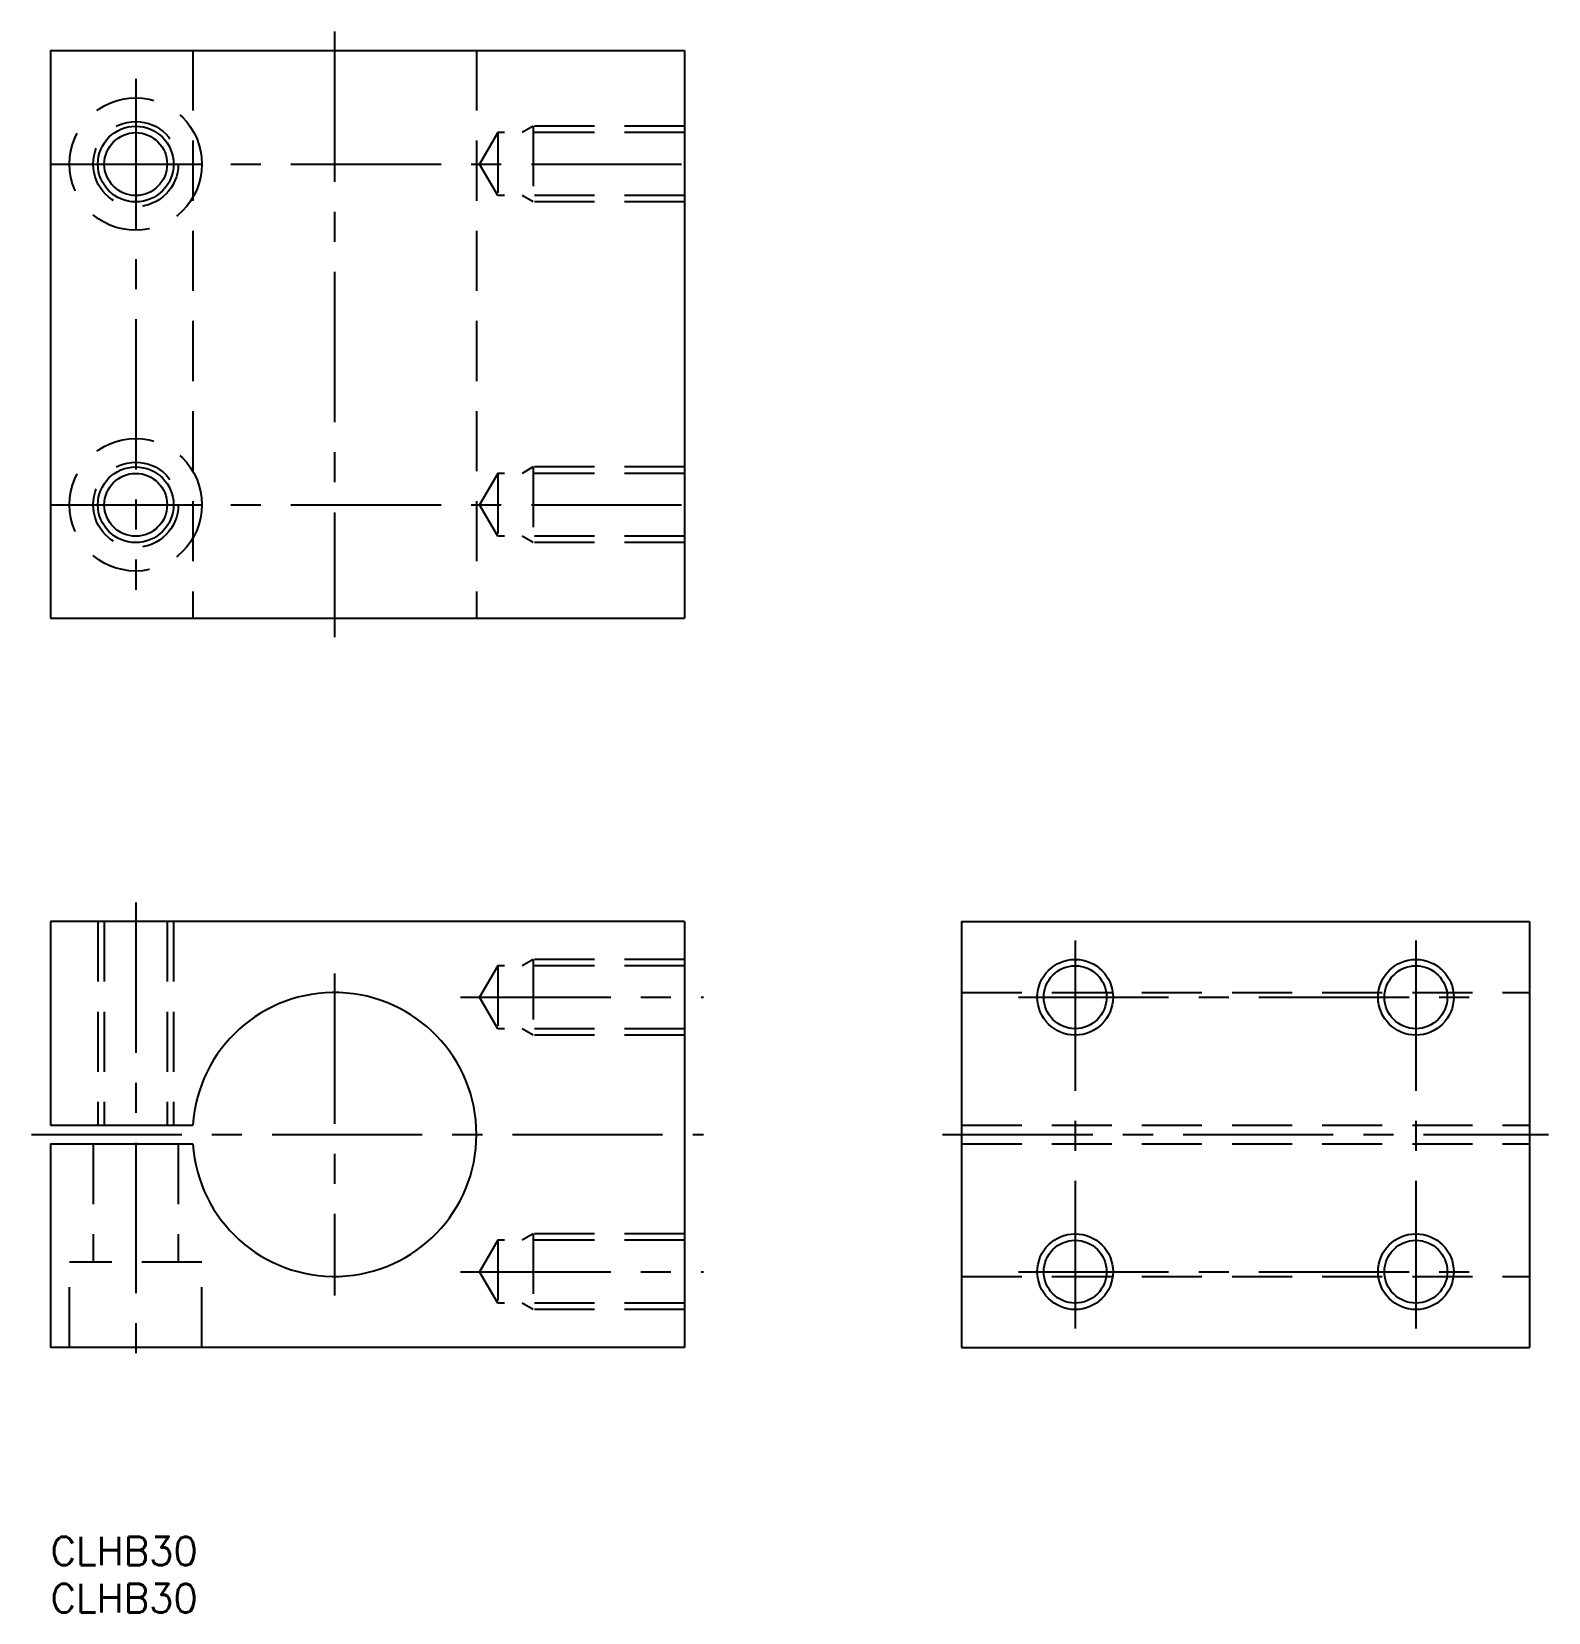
# Model space of a CAD drawing. Extents: x -2 to 158, y -8 to 159.
import ezdxf

# ---------------------------------------------------------------- set-up
doc = ezdxf.new("R2010")
doc.units = 0
doc.header["$LTSCALE"] = 0.5
doc.linetypes.add('CENTER', pattern=[50.8, 31.75, -6.35, 6.35, -6.35])
doc.linetypes.add('DASHED', pattern=[19.05, 12.7, -6.35])
for name, color, linetype in [('MSM_CENTER', 1, 'CENTER'), ('MSM_CONTINUOUS', 7, 'CONTINUOUS'), ('MSM_DASHED', 4, 'DASHED'), ('MSM_NARROW', 5, 'CONTINUOUS'), ('MSM_PART_NUMBER', 7, 'CONTINUOUS')]:
    doc.layers.add(name, color=color, linetype=linetype)
doc.styles.get("Standard").update_dxf_attribs({"font": 'txt.shx', "height": 3, "bigfont": 'bigfont.shx'})

msp = doc.modelspace()

# ---------------------------------------------------------------- linework, layer by layer
at = {"layer": 'MSM_CENTER'}
for p, q in [((30, 159.04), (30, 95.04)), ((9, 154.04), (9, 100.04)), ((0, 145.04), (69, 145.04)), ((0, 109.04), (69, 109.04)), ((9, 67), (9, 18)), ((108.26, 63), (108.26, 22)), ((144.26, 63), (144.26, 22)), ((30, 59.5), (30, 25.5)), ((43.33, 57), (69, 57)), ((102.26, 57), (150.26, 57)), ((-2, 42.5), (69, 42.5)), ((94.26, 42.5), (158.26, 42.5)), ((43.33, 28), (69, 28)), ((102.26, 28), (150.26, 28))]:
    msp.add_line(p, q, dxfattribs=at)
at = {"layer": 'MSM_CONTINUOUS'}
for p, q in [((0, 157.04), (0, 97.04)), ((0, 157.04), (67, 157.04)), ((67, 157.04), (67, 97.04)), ((0, 97.04), (67, 97.04)), ((67, 65), (0, 65)), ((0, 65), (0, 43.5)), ((67, 65), (67, 20)), ((96.26, 65), (96.26, 20)), ((96.26, 65), (156.26, 65)), ((156.26, 65), (156.26, 20)), ((0, 43.5), (15.03, 43.5)), ((0, 41.5), (15.03, 41.5)), ((0, 41.5), (0, 20)), ((67, 20), (0, 20)), ((96.26, 20), (156.26, 20))]:
    msp.add_line(p, q, dxfattribs=at)
for centre in [(9, 145.04), (9, 109.04), (108.26, 57), (144.26, 57), (108.26, 28), (144.26, 28)]:
    msp.add_circle(centre, 3.32, dxfattribs=at)
msp.add_arc((30, 42.5), 15, 183.8226, 176.1774, dxfattribs=at)
at = {"layer": 'MSM_DASHED'}
for p, q in [((15.03, 157.04), (15.03, 97.04)), ((45, 157.04), (45, 97.04)), ((51, 149.04), (49.83, 148.36)), ((51, 149.04), (51, 141.04)), ((67, 149.04), (51, 149.04)), ((47.25, 148.36), (45.33, 145.04)), ((47.25, 148.36), (47.25, 141.71)), ((67, 148.36), (47.25, 148.36)), ((47.25, 141.71), (45.33, 145.04)), ((67, 141.71), (47.25, 141.71)), ((51, 141.04), (49.83, 141.71)), ((67, 141.04), (51, 141.04)), ((47.25, 112.36), (45.33, 109.04)), ((47.25, 112.36), (47.25, 105.71)), ((67, 112.36), (47.25, 112.36)), ((51, 113.04), (49.83, 112.36)), ((51, 113.04), (51, 105.04)), ((67, 113.04), (51, 113.04)), ((47.25, 105.71), (45.33, 109.04)), ((67, 105.71), (47.25, 105.71)), ((51, 105.04), (49.83, 105.71)), ((67, 105.04), (51, 105.04)), ((5, 65), (5, 43.5)), ((5.68, 65), (5.68, 43.5)), ((12.32, 65), (12.32, 43.5)), ((13, 65), (13, 43.5)), ((47.25, 60.32), (45.33, 57)), ((47.25, 60.32), (47.25, 53.68)), ((67, 60.32), (47.25, 60.32)), ((51, 61), (49.83, 60.32)), ((51, 61), (51, 53)), ((67, 61), (51, 61)), ((47.25, 53.68), (45.33, 57)), ((96.26, 57.5), (156.26, 57.5)), ((67, 53.68), (47.25, 53.68)), ((51, 53), (49.83, 53.68)), ((67, 53), (51, 53)), ((96.26, 43.5), (156.26, 43.5)), ((4.5, 41.5), (4.5, 29)), ((13.5, 41.5), (13.5, 29)), ((96.26, 41.5), (156.26, 41.5)), ((51, 32), (49.83, 31.32)), ((51, 32), (51, 24)), ((67, 32), (51, 32)), ((47.25, 31.32), (45.33, 28)), ((47.25, 31.32), (47.25, 24.68)), ((67, 31.32), (47.25, 31.32)), ((2, 20), (2, 29)), ((16, 29), (2, 29)), ((16, 20), (16, 29)), ((47.25, 24.68), (45.33, 28)), ((96.26, 27.5), (156.26, 27.5)), ((67, 24.68), (47.25, 24.68)), ((51, 24), (49.83, 24.68)), ((67, 24), (51, 24))]:
    msp.add_line(p, q, dxfattribs=at)
for centre, radius in [((9, 145.04), 7), ((9, 145.04), 4.5), ((9, 109.04), 7), ((9, 109.04), 4.5)]:
    msp.add_circle(centre, radius, dxfattribs=at)
at = {"layer": 'MSM_NARROW'}
for centre in [(9, 145.04), (9, 109.04), (108.26, 57), (144.26, 57), (108.26, 28), (144.26, 28)]:
    msp.add_circle(centre, 4, dxfattribs=at)

# ---------------------------------------------------------------- texts
at = {"layer": 'MSM_PART_NUMBER'}
for p in [(0, -3), (0, -8)]:
    msp.add_text('CLHB30', height=3, dxfattribs=at).set_placement(p)

doc.saveas('drawing.dxf')
